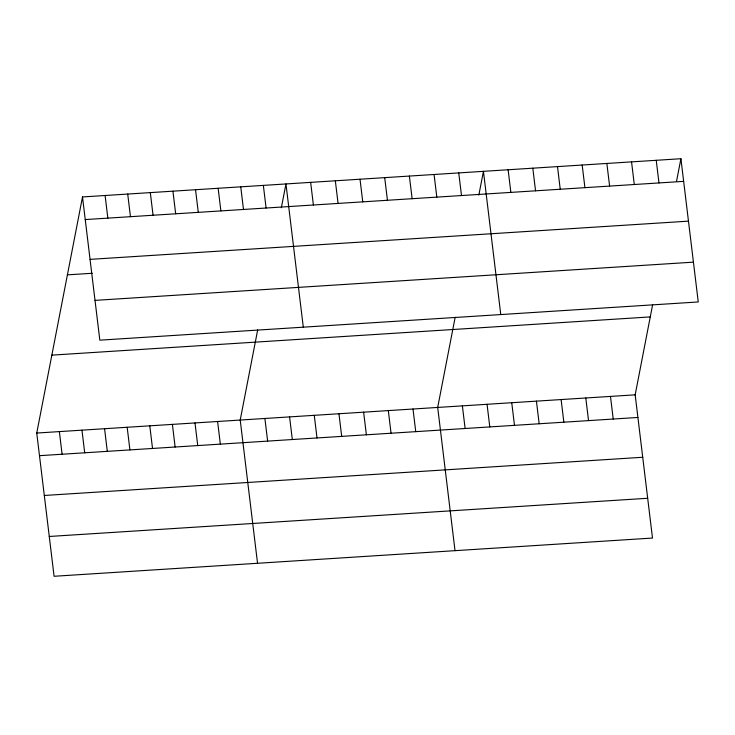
<?xml version="1.0" encoding="UTF-8"?>
<svg xmlns="http://www.w3.org/2000/svg" width="735" height="735" viewBox="0 0 735 735"><rect width="100%" height="100%" fill="white"/><g stroke="black" fill="none" stroke-linecap="round" stroke-linejoin="round"><path stroke-width="1.1" d="M652.643 304.648L635.169 394.833L652.496 538.057L54.087 576.277L36.75 433.044L82.504 196.943L680.913 158.723L698.25 301.956L99.831 340.167L82.504 196.943M257.682 329.877L240.216 420.052L257.544 563.286M281.349 207.757L285.961 183.952L303.298 327.176M455.167 317.263L437.692 407.438L455.02 550.671M478.825 195.142L483.437 171.338L500.774 314.562M676.512 181.453L680.913 158.723M85.242 219.572L683.66 181.361M90.056 259.372L688.475 221.152M67.4 274.853L92.27 273.273M95.017 300.376L693.436 262.156M51.845 355.134L650.264 316.914M36.75 433.044L635.169 394.833M39.488 455.682L637.907 417.462M44.302 495.473L642.721 457.262M49.263 536.476L647.682 498.266M656.236 160.303L658.973 182.932M631.549 161.875L634.287 184.513M606.862 163.455L609.6 186.093M610.482 396.404L613.22 419.042M582.175 165.035L584.913 187.664M585.795 397.984L588.542 420.613M557.497 166.606L560.235 189.244M561.117 399.555L563.855 422.193M532.811 168.186L535.549 190.815M536.431 401.135L539.168 423.773M508.124 169.757L510.862 192.395M511.744 402.716L514.482 425.344M487.057 404.287L489.795 426.925M458.75 172.909L461.497 195.547M462.379 405.867L465.117 428.496M434.073 174.489L436.81 197.127M409.386 176.069L412.124 198.698M413.006 409.018L415.744 431.656M384.699 177.64L387.437 200.278M388.319 410.599L391.057 433.227M360.012 179.221L362.759 201.849M363.632 412.17L366.379 434.808M335.335 180.792L338.072 203.43M338.954 413.75L341.692 436.379M310.648 182.372L313.386 205.01M314.268 415.321L317.005 437.959M263.35 185.395L266.098 208.023M289.581 416.901L292.319 439.539M240.749 186.837L243.487 209.466M264.894 418.472L267.632 441.11M218.139 188.279L220.877 210.917M195.538 189.722L198.275 212.36M217.606 421.495L220.344 444.133M172.927 191.164L175.665 213.802M194.995 422.937L197.733 445.575M150.317 192.607L153.055 215.245M172.394 424.389L175.132 447.018M127.715 194.058L130.453 216.687M149.784 425.831L152.522 448.46M105.105 195.501L107.843 218.13M127.173 427.274L129.92 449.903M104.572 428.716L107.31 451.354M81.962 430.159L84.7 452.797M59.36 431.601L62.098 454.239"/></g></svg>
